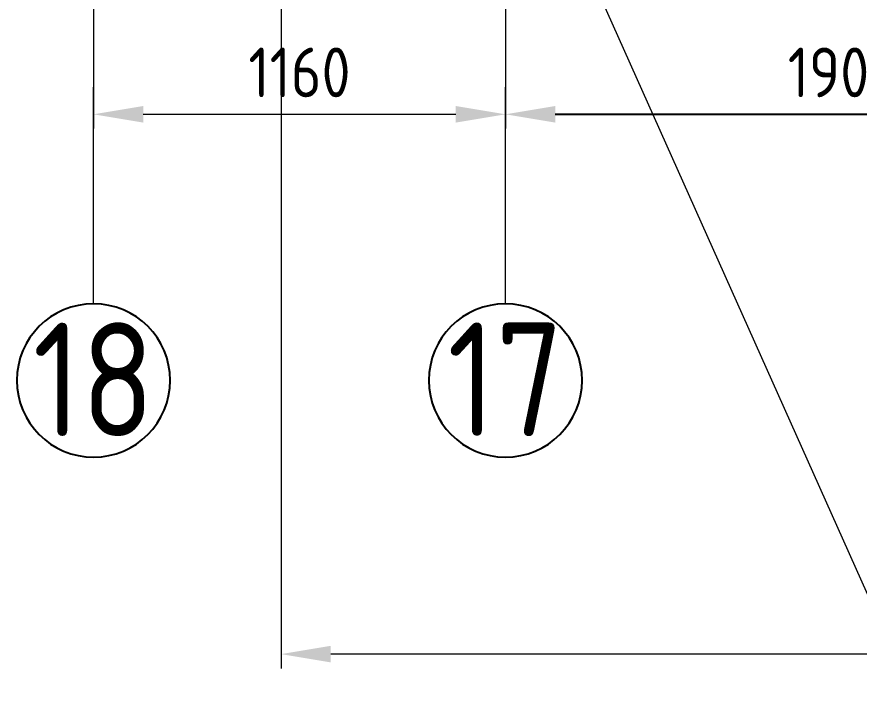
# Model space of a CAD drawing. Header units: millimetres. Extents: x 52110 to 400893, y -153728 to 31997.
# Drawn here: x 165104 to 167475, y -52332 to -50425 of the extents above; entities that cross this region are included whole.
import ezdxf
from ezdxf.enums import TextEntityAlignment as Align

# ---------------------------------------------------------------- set-up
doc = ezdxf.new("R2010")
doc.units = ezdxf.units.MM
doc.header["$LTSCALE"] = 500
doc.linetypes.add('CENTER', pattern=[2, 1.25, -0.25, 0.25, -0.25])
for name, color, linetype, lineweight in [('BIAOZHU', 3, 'Continuous', 25), ('SHI', 7, 'Continuous', 40), ('WEN', 3, 'Continuous', 20), ('ZHONG', 1, 'CENTER', 20)]:
    doc.layers.add(name, color=color, linetype=linetype, lineweight=lineweight)
doc.styles.add('GB', font='gbenor.shx', dxfattribs={"bigfont": 'gbcbig.shx'})
doc.dimstyles.new('ISO-25$0', dxfattribs={"dimscale": 40, "dimtxt": 3.5, "dimasz": 3.5, "dimexe": 1, "dimexo": 0.2, "dimgap": 1.2, "dimtad": 1, "dimtoh": 1, "dimdec": 1, "dimzin": 9, "dimdsep": 46, "dimtxsty": 'GB', "dimcen": 0, "dimclrd": 3, "dimclre": 3, "dimclrt": 256, "dimadec": 0, "dimazin": 2, "dimtfac": 1, "dimtdec": 1, "dimtix": 1, "dimtmove": 0, "dimatfit": 3, "dimldrblk": 'DOTSMALL', "dimfxl": 0, "dimlwd": -1, "dimlwe": 20, "dimarcsym": 0})

# ---------------------------------------------------------------- blocks, each defined once
blk = doc.blocks.new('序号')
at = {"layer": 'BIAOZHU'}
blk.add_circle((0, -5.397), 5.397, dxfattribs=at)
at = {"layer": 'BIAOZHU', "style": 'GB', "flags": 8}
blk.add_attdef('序号', text='', height=8, dxfattribs=at).set_placement((0, -5.478), align=Align.MIDDLE)
blk = doc.blocks.new('*D1096')
at = {"layer": 'BIAOZHU', "color": 3, "linetype": 'ByBlock', "lineweight": 20}
for p, q in [((166479.4, -50592.4), (166479.4, -50739.4)), ((168382.4, -50592.4), (168382.4, -50739.4))]:
    blk.add_line(p, q, dxfattribs=at)
at = {"layer": 'BIAOZHU', "color": 3, "linetype": 'ByBlock'}
blk.add_line((166619.4, -50699.4), (168242.4, -50699.4), dxfattribs=at)
at = {"layer": 'BIAOZHU', "color": 3}
for points in [[(166619.4, -50676.1), (166619.4, -50722.7), (166479.4, -50699.4)], [(168242.4, -50676.1), (168242.4, -50722.7), (168382.4, -50699.4)]]:
    blk.add_solid(points, dxfattribs=at)
at = {"layer": 'Defpoints', "color": 0}
for p in [(166479.4, -50584.4), (168382.4, -50584.4), (168382.4, -50699.4)]:
    blk.add_point(p, dxfattribs=at)
at = {"layer": 'BIAOZHU', "insert": (167430.9, -50581.4), "char_height": 140, "attachment_point": 5, "style": 'GB'}
blk.add_mtext('1903', dxfattribs=at)
blk = doc.blocks.new('_DotSmall')
at = {"color": 0, "linetype": 'ByBlock', "const_width": 0.5}
blk.add_lwpolyline([(-0.0625, 0, 1), (0.0625, 0, 1)], format="xyb", close=True, dxfattribs=at)
blk = doc.blocks.new('*D1097')
at = {"layer": 'Defpoints', "color": 0}
for p in [(185927.4, -48331.1), (165847.4, -48466.2), (165847.4, -52219.4)]:
    blk.add_point(p, dxfattribs=at)
at = {"layer": 'WEN', "color": 3, "linetype": 'ByBlock', "lineweight": 20}
for p, q in [((185927.4, -48339.1), (185927.4, -52259.4)), ((165847.4, -48474.2), (165847.4, -52259.4))]:
    blk.add_line(p, q, dxfattribs=at)
at = {"layer": 'WEN', "color": 3, "linetype": 'ByBlock'}
blk.add_line((185787.4, -52219.4), (165987.4, -52219.4), dxfattribs=at)
at = {"layer": 'WEN', "color": 3}
for points in [[(165987.4, -52196), (165987.4, -52242.7), (165847.4, -52219.4)], [(185787.4, -52196), (185787.4, -52242.7), (185927.4, -52219.4)]]:
    blk.add_solid(points, dxfattribs=at)
at = {"layer": 'WEN', "insert": (175887.4, -52094.4), "char_height": 140, "attachment_point": 5, "style": 'GB'}
blk.add_mtext('20080(加热炉有效长度）', dxfattribs=at)
blk = doc.blocks.new('*D1103')
at = {"layer": 'Defpoints', "color": 0}
for p in [(165319.4, -49109.9), (166479.4, -49107.5), (166479.4, -50699.4)]:
    blk.add_point(p, dxfattribs=at)
at = {"layer": 'WEN', "color": 3, "linetype": 'ByBlock', "lineweight": 20}
for p, q in [((165319.4, -49117.9), (165319.4, -50739.4)), ((166479.4, -49115.5), (166479.4, -50739.4))]:
    blk.add_line(p, q, dxfattribs=at)
at = {"layer": 'WEN', "color": 3, "linetype": 'ByBlock'}
blk.add_line((165459.4, -50699.4), (166339.4, -50699.4), dxfattribs=at)
at = {"layer": 'WEN', "color": 3}
for points in [[(165459.4, -50676.1), (165459.4, -50722.7), (165319.4, -50699.4)], [(166339.4, -50676.1), (166339.4, -50722.7), (166479.4, -50699.4)]]:
    blk.add_solid(points, dxfattribs=at)
at = {"layer": 'WEN', "insert": (165899.4, -50581.4), "char_height": 140, "attachment_point": 5, "style": 'GB'}
blk.add_mtext('1160', dxfattribs=at)

msp = doc.modelspace()

# ---------------------------------------------------------------- linework, layer by layer
at = {"layer": 'WEN'}
msp.add_line((165899.40863, -48472.6763), (168066.15298, -53321.9466), dxfattribs=at)
at = {"layer": 'ZHONG'}
for p, q in [((165319.40863, -51232.95576), (165319.40863, -50622.93353)), ((166479.40863, -51232.95576), (166479.40863, -50622.93353))]:
    msp.add_line(p, q, dxfattribs=at)

# ---------------------------------------------------------------- block references
at = {"layer": 'SHI'}
ref = msp.add_blockref('序号', (165319.40863, -51664.68376), dxfattribs=dict(at, xscale=-40, yscale=40, zscale=40, rotation=180))
ref.add_attrib('序号', '18', dxfattribs={"layer": 'BIAOZHU', "height": 320, "style": 'GB', "flags": 8}).set_placement((165319.40863, -51445.54786), align=Align.MIDDLE)
ref = msp.add_blockref('序号', (166479.40863, -51664.68376), dxfattribs=dict(at, xscale=-40, yscale=40, zscale=40, rotation=180))
ref.add_attrib('序号', '17', dxfattribs={"layer": 'BIAOZHU', "height": 320, "style": 'GB', "flags": 8}).set_placement((166479.40863, -51445.54786), align=Align.MIDDLE)

# ---------------------------------------------------------------- dimensions: what is measured, and where the dimension line sits
at = {"layer": 'BIAOZHU'}
dim = msp.add_linear_dim(base=(168382.41202, -50699.39433), p1=(166479.40863, -50584.43632), p2=(168382.41202, -50584.43632), dimstyle='ISO-25$0', override={"dimtmove": 1, "dimatfit": 0, "dimfxl": 1.25}, dxfattribs=at)
dim.commit()
dim.dimension.update_dxf_attribs({"geometry": '*D1096', "text_midpoint": (167430.91033, -50581.39433)})
at = {"layer": 'WEN'}
dim = msp.add_linear_dim(base=(165847.40863, -52219.36948), p1=(185927.40863, -48331.12484), p2=(165847.40863, -48466.22156), text='<>(加热炉有效长度）', dimstyle='ISO-25$0', override={"dimatfit": 0, "dimfxl": 1.8}, dxfattribs=at)
dim.commit()
dim.dimension.update_dxf_attribs({"geometry": '*D1097', "text_midpoint": (175887.40863, -52094.42095)})
dim = msp.add_linear_dim(base=(166479.40863, -50699.39433), p1=(165319.40863, -49109.90943), p2=(166479.40863, -49107.48518), dimstyle='ISO-25$0', override={"dimatfit": 0, "dimfxl": 1.8}, dxfattribs=at)
dim.commit()
dim.dimension.update_dxf_attribs({"geometry": '*D1103', "text_midpoint": (165899.40863, -50581.39433)})

doc.saveas('drawing.dxf')
